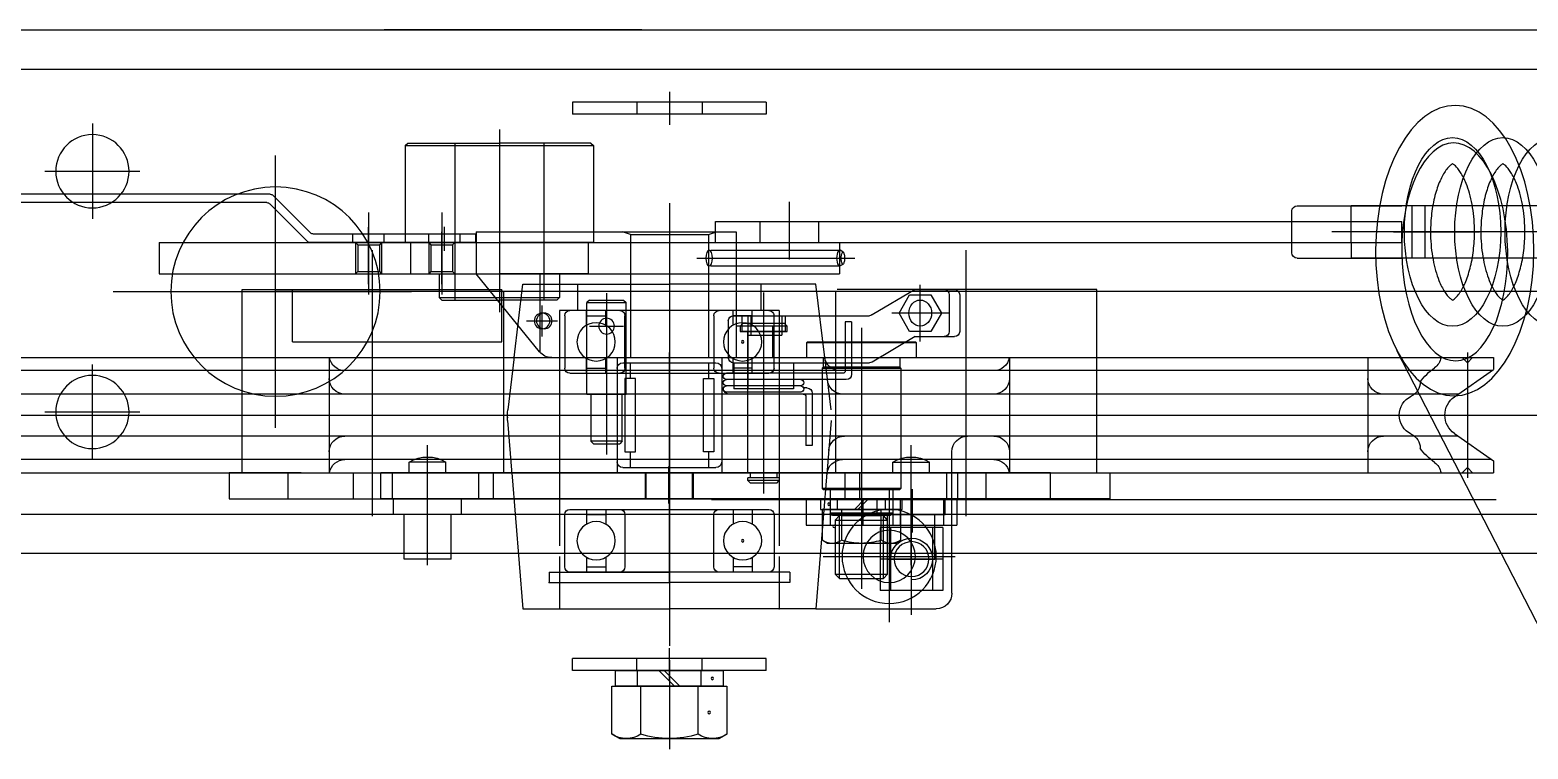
# Model space of a CAD drawing. Header units: millimetres. Extents: x 2370 to 266135, y -585395 to 33485.
# Drawn here: x 154730 to 155302, y 16782 to 17056 of the extents above; entities that cross this region are included whole.
import ezdxf
from ezdxf.lldxf.tags import DXFTag

# ---------------------------------------------------------------- set-up
doc = ezdxf.new("R2010")
doc.units = ezdxf.units.MM
tags = doc.linetypes.add('CENTER', pattern=[2, 1.25, -0.25, 0.25, -0.25]).pattern_tags.tags
tags[10:11] = [DXFTag(74, 4), DXFTag(75, 0), DXFTag(340, '0'), DXFTag(46, 1.0), DXFTag(50, 0.0), DXFTag(44, 0.0), DXFTag(45, 0.0)]
tags[8:9] = [DXFTag(74, 4), DXFTag(75, 0), DXFTag(340, '0'), DXFTag(46, 1.0), DXFTag(50, 0.0), DXFTag(44, 0.0), DXFTag(45, 0.0)]
tags[6:7] = [DXFTag(74, 4), DXFTag(75, 0), DXFTag(340, '0'), DXFTag(46, 1.0), DXFTag(50, 0.0), DXFTag(44, 0.0), DXFTag(45, 0.0)]
tags[4:5] = [DXFTag(74, 4), DXFTag(75, 0), DXFTag(340, '0'), DXFTag(46, 1.0), DXFTag(50, 0.0), DXFTag(44, 0.0), DXFTag(45, 0.0)]
tags = doc.linetypes.add('CENTER2', pattern=[1.125, 0.75, -0.125, 0.125, -0.125]).pattern_tags.tags
tags[10:11] = [DXFTag(74, 4), DXFTag(75, 0), DXFTag(340, '0'), DXFTag(46, 1.0), DXFTag(50, 0.0), DXFTag(44, 0.0), DXFTag(45, 0.0)]
tags[8:9] = [DXFTag(74, 4), DXFTag(75, 0), DXFTag(340, '0'), DXFTag(46, 1.0), DXFTag(50, 0.0), DXFTag(44, 0.0), DXFTag(45, 0.0)]
tags[6:7] = [DXFTag(74, 4), DXFTag(75, 0), DXFTag(340, '0'), DXFTag(46, 1.0), DXFTag(50, 0.0), DXFTag(44, 0.0), DXFTag(45, 0.0)]
tags[4:5] = [DXFTag(74, 4), DXFTag(75, 0), DXFTag(340, '0'), DXFTag(46, 1.0), DXFTag(50, 0.0), DXFTag(44, 0.0), DXFTag(45, 0.0)]
tags = doc.linetypes.add('HIDDEN', pattern=[0.375, 0.25, -0.125]).pattern_tags.tags
tags[6:7] = [DXFTag(74, 4), DXFTag(75, 0), DXFTag(340, '0'), DXFTag(46, 1.0), DXFTag(50, 0.0), DXFTag(44, 0.0), DXFTag(45, 0.0)]
tags[4:5] = [DXFTag(74, 4), DXFTag(75, 0), DXFTag(340, '0'), DXFTag(46, 1.0), DXFTag(50, 0.0), DXFTag(44, 0.0), DXFTag(45, 0.0)]

# ---------------------------------------------------------------- blocks, each defined once
blk = doc.blocks.new('A$C7E5A2A8')
for p, q in [((2309.64, 269.1, 0), (2312.58, 270.8, 0)), ((2312.58, 270.8, 0), (2350.58, 270.8, 0)), ((2331.58, 246.8, 0), (2331.58, 274.8, 0)), ((2350.58, 270.8, 0), (2353.52, 269.1, 0)), ((2309.64, 269.1, 0), (2309.64, 250.8, 0)), ((2320.61, 269.1, 0), (2320.61, 250.8, 0)), ((2342.55, 269.1, 0), (2342.55, 250.8, 0)), ((2353.52, 250.8, 0), (2353.52, 269.1, 0)), ((2331.58, 240.8, 0), (2331.58, 254.8, 0)), ((2309.64, 250.8, 0), (2353.52, 250.8, 0)), ((2352.18, 250.8, 0), (2310.98, 250.8, 0)), ((2310.98, 250.8, 0), (2310.98, 244.8, 0)), ((2319.38, 250.8, 0), (2319.38, 244.8, 0)), ((2333.58, 250.8, 0), (2327.58, 244.8, 0)), ((2335.58, 250.8, 0), (2329.58, 244.8, 0)), ((2343.78, 250.8, 0), (2343.78, 244.8, 0)), ((2352.18, 244.8, 0), (2352.18, 250.8, 0)), ((2294.58, 244.8, 0), (2294.58, 240.2, 0)), ((2368.58, 244.8, 0), (2294.58, 244.8, 0)), ((2310.98, 244.8, 0), (2352.18, 244.8, 0)), ((2319.08, 244.8, 0), (2319.08, 240.2, 0)), ((2344.08, 244.8, 0), (2344.08, 240.2, 0)), ((2368.58, 244.8, 0), (2368.58, 240.2, 0)), ((2368.58, 240.2, 0), (2294.58, 240.2, 0)), ((2665.15, 230.45, 0), (2609.67, 122.55, 0)), ((2415.58, 176.02, 0), (2415.58, 226.38, 0)), ((2424.15, 223.57, 0), (2424.15, 180.83, 0)), ((2271.36, 169.2, 0), (2275.58, 221.2, 0)), ((2275.58, 221.2, 0), (2331.58, 221.2, 0)), ((2289.58, 201.2, 0), (2289.58, 221.2, 0)), ((2387.58, 221.2, 0), (2331.58, 221.2, 0)), ((2373.58, 201.2, 0), (2373.58, 221.2, 0)), ((2391.8, 169.2, 0), (2387.58, 221.2, 0)), ((2387.58, 221.2, 0), (2433.58, 221.2, 0)), ((2404.98, 113.86, 0), (2404.98, 213.58, 0)), ((2436.15, 214.2, 0), (2412.15, 214.2, 0)), ((2412.15, 190.2, 0), (2412.15, 214.2, 0)), ((2416.15, 190.2, 0), (2416.15, 214.2, 0)), ((2424.15, 214.2, 0), (2424.15, 190.2, 0)), ((2432.15, 190.2, 0), (2432.15, 214.2, 0)), ((2436.15, 190.2, 0), (2436.15, 214.2, 0)), ((2439.58, 215.2, 0), (2439.58, 161.2, 0)), ((2285.58, 211.2, 0), (2331.58, 211.2, 0)), ((2285.58, 207.2, 0), (2285.58, 211.2, 0)), ((2285.58, 207.2, 0), (2331.58, 207.2, 0)), ((2369.58, 207.2, 0), (2293.58, 207.2, 0)), ((2299.91, 201.55, 0), (2299.91, 207.2, 0)), ((2307.25, 201.55, 0), (2307.25, 207.2, 0)), ((2331.58, 211.2, 0), (2331.58, 179.2, 0)), ((2377.58, 211.2, 0), (2331.58, 211.2, 0)), ((2377.58, 207.2, 0), (2331.58, 207.2, 0)), ((2377.58, 207.2, 0), (2331.58, 207.2, 0)), ((2355.91, 201.55, 0), (2355.91, 207.2, 0)), ((2363.25, 201.55, 0), (2363.25, 207.2, 0)), ((2377.58, 207.2, 0), (2377.58, 211.2, 0)), ((2394.98, 207.96, 0), (2396.61, 209.58, 0)), ((2394.98, 187.31, 0), (2394.98, 207.96, 0)), ((2394.98, 207.96, 0), (2414.98, 207.96, 0)), ((2396.61, 209.58, 0), (2396.61, 185.58, 0)), ((2396.61, 209.58, 0), (2413.36, 209.58, 0)), ((2413.36, 209.58, 0), (2414.98, 207.96, 0)), ((2413.36, 209.58, 0), (2413.36, 185.58, 0)), ((2414.98, 207.96, 0), (2414.98, 187.31, 0)), ((2248.16, 202.2, 0), (2230.16, 202.2, 0)), ((2230.16, 202.2, 0), (2230.16, 185.2, 0)), ((2239.16, 204.51, 0), (2239.16, 158.7, 0)), ((2248.16, 202.2, 0), (2248.16, 185.2, 0)), ((2291.58, 205.2, 0), (2291.58, 185.2, 0)), ((2299.91, 205.2, 0), (2307.25, 205.2, 0)), ((2314.58, 185.2, 0), (2314.58, 205.2, 0)), ((2348.58, 205.2, 0), (2348.58, 185.2, 0)), ((2363.25, 205.2, 0), (2355.91, 205.2, 0)), ((2371.58, 185.2, 0), (2371.58, 205.2, 0)), ((2390.4, 201.2, 0), (2440.76, 201.2, 0)), ((2436.15, 202.2, 0), (2412.15, 202.2, 0)), ((2436.15, 202.2, 0), (2412.15, 202.2, 0)), ((2415, 202.2, 0), (2433, 202.2, 0)), ((2415, 202.2, 0), (2415, 185.2, 0)), ((2415, 202.2, 0), (2433, 202.2, 0)), ((2415, 202.2, 0), (2415, 185.2, 0)), ((2424, 204.51, 0), (2424, 158.7, 0)), ((2424, 204.51, 0), (2424, 158.7, 0)), ((2433, 202.2, 0), (2433, 185.2, 0)), ((2433, 202.2, 0), (2433, 185.2, 0)), ((2289.58, 107.2, 0), (2289.58, 197.2, 0)), ((2373.58, 107.2, 0), (2373.58, 197.2, 0)), ((2391.98, 196.2, 0), (2389.97, 195.04, 0)), ((2389.97, 183.2, 0), (2389.97, 195.04, 0)), ((2417.98, 196.2, 0), (2391.98, 196.2, 0)), ((2397.48, 195.04, 0), (2397.48, 183.2, 0)), ((2404.98, 179.2, 0), (2404.98, 200.2, 0)), ((2412.49, 195.04, 0), (2412.49, 183.2, 0)), ((2419.99, 195.04, 0), (2417.98, 196.2, 0)), ((2419.99, 195.04, 0), (2419.99, 183.2, 0)), ((2383.86, 179.2, 0), (2383.86, 189.2, 0)), ((2383.86, 189.2, 0), (2441.5, 189.2, 0)), ((2436.15, 190.2, 0), (2412.15, 190.2, 0)), ((2419.79, 179.2, 0), (2419.79, 189.2, 0)), ((2441.5, 179.2, 0), (2441.5, 189.2, 0)), ((2252.16, 185.2, 0), (2226.16, 185.2, 0)), ((2226.16, 185.2, 0), (2226.16, 179.2, 0)), ((2252.16, 185.2, 0), (2252.16, 179.2, 0)), ((2299.91, 183.2, 0), (2299.91, 188.85, 0)), ((2299.91, 185.2, 0), (2307.25, 185.2, 0)), ((2307.25, 183.2, 0), (2307.25, 188.85, 0)), ((2355.91, 183.2, 0), (2355.91, 188.85, 0)), ((2363.25, 185.2, 0), (2355.91, 185.2, 0)), ((2363.25, 183.2, 0), (2363.25, 188.85, 0)), ((2393.98, 185.58, 0), (2392.98, 184.58, 0)), ((2392.98, 175.58, 0), (2392.98, 184.58, 0)), ((2392.98, 184.58, 0), (2416.98, 184.58, 0)), ((2415.98, 185.58, 0), (2393.98, 185.58, 0)), ((2396.61, 185.58, 0), (2394.98, 187.31, 0)), ((2394.98, 187.31, 0), (2414.98, 187.31, 0)), ((2397.29, 185.58, 0), (2412.67, 185.58, 0)), ((2404.98, 175.2, 0), (2404.98, 187.2, 0)), ((2411, 185.2, 0), (2437, 185.2, 0)), ((2411, 185.2, 0), (2411, 179.2, 0)), ((2411, 185.2, 0), (2437, 185.2, 0)), ((2411, 185.2, 0), (2411, 179.2, 0)), ((2414.98, 187.31, 0), (2413.36, 185.58, 0)), ((2416.98, 184.58, 0), (2415.98, 185.58, 0)), ((2416.98, 175.58, 0), (2416.98, 184.58, 0)), ((2437, 185.2, 0), (2437, 179.2, 0)), ((2437, 185.2, 0), (2437, 179.2, 0)), ((2163.26, 179.2, 0), (2441.83, 179.2, 0)), ((2163.26, 169.2, 0), (2163.26, 179.2, 0)), ((2163.26, 179.2, 0), (2441.83, 179.2, 0)), ((2163.26, 169.2, 0), (2163.26, 179.2, 0)), ((2185.87, 179.2, 0), (2185.87, 169.2, 0)), ((2185.87, 179.2, 0), (2185.87, 169.2, 0)), ((2499.91, 179.2, 0), (2221.33, 179.2, 0)), ((2221.33, 179.2, 0), (2221.33, 169.2, 0)), ((2258.8, 179.2, 0), (2258.8, 169.2, 0)), ((2264.34, 179.2, 0), (2264.34, 169.2, 0)), ((2293.58, 183.2, 0), (2369.58, 183.2, 0)), ((2383.86, 179.2, 0), (2441.5, 179.2, 0)), ((2389.38, 183.2, 0), (2420.58, 183.2, 0)), ((2389.38, 179.2, 0), (2389.38, 183.2, 0)), ((2420.58, 179.2, 0), (2389.38, 179.2, 0)), ((2419.99, 183.2, 0), (2389.97, 183.2, 0)), ((2395.78, 183.2, 0), (2395.78, 179.2, 0)), ((2398.82, 179.2, 0), (2398.82, 169.2, 0)), ((2398.82, 179.2, 0), (2398.82, 169.2, 0)), ((2402.32, 183.2, 0), (2406.32, 179.2, 0)), ((2403.65, 183.2, 0), (2407.65, 179.2, 0)), ((2404.36, 179.2, 0), (2404.36, 169.2, 0)), ((2404.36, 179.2, 0), (2404.36, 169.2, 0)), ((2414.18, 183.2, 0), (2414.18, 179.2, 0)), ((2420.58, 183.2, 0), (2420.58, 179.2, 0)), ((2441.83, 179.2, 0), (2441.83, 169.2, 0)), ((2441.83, 179.2, 0), (2441.83, 169.2, 0)), ((2477.29, 179.2, 0), (2477.29, 169.2, 0)), ((2499.91, 169.2, 0), (2499.91, 179.2, 0)), ((2361.58, 172.2, 0), (2362.58, 173.2, 0)), ((2361.58, 172.2, 0), (2361.58, 171.2, 0)), ((2373.58, 172.2, 0), (2361.58, 172.2, 0)), ((2372.58, 173.2, 0), (2362.58, 173.2, 0)), ((2367.58, 108.2, 0), (2367.58, 177.2, 0)), ((2372.58, 173.2, 0), (2373.58, 172.2, 0)), ((2373.58, 171.2, 0), (2373.58, 172.2, 0)), ((2389.98, 175.2, 0), (2390.36, 175.58, 0)), ((2389.98, 129.28, 0), (2389.98, 175.2, 0)), ((2419.98, 175.2, 0), (2389.98, 175.2, 0)), ((2390.36, 175.58, 0), (2419.6, 175.58, 0)), ((2419.6, 175.58, 0), (2419.98, 175.2, 0)), ((2419.98, 129.28, 0), (2419.98, 175.2, 0)), ((2016.58, 169.2, 0), (2646.58, 169.2, 0)), ((2190.87, 169.2, 0), (2163.26, 169.2, 0)), ((2190.87, 169.2, 0), (2163.26, 169.2, 0)), ((2168.27, 169.2, 0), (2168.27, 99.2, 0)), ((2168.27, 169.2, 0), (2168.27, 99.2, 0)), ((2185.87, 169.2, 0), (2441.83, 169.2, 0)), ((2185.87, 169.2, 0), (2441.83, 169.2, 0)), ((2201.58, 125.2, 0), (2201.58, 169.2, 0)), ((2477.29, 169.2, 0), (2221.33, 169.2, 0)), ((2232.16, 169.2, 0), (2232.16, 165.2, 0)), ((2246.16, 169.2, 0), (2246.16, 165.2, 0)), ((2268.16, 100.2, 0), (2268.16, 169.2, 0)), ((2268.16, 100.2, 0), (2268.16, 169.2, 0)), ((2269.74, 149.21, 0), (2271.41, 169.72, 0)), ((2311.58, 125.2, 0), (2311.58, 169.2, 0)), ((2313.78, 167.2, 0), (2349.38, 167.2, 0)), ((2316.58, 161.2, 0), (2316.58, 167.2, 0)), ((2331.58, 171.2, 0), (2331.58, 123.2, 0)), ((2346.58, 161.2, 0), (2346.58, 167.2, 0)), ((2351.58, 125.2, 0), (2351.58, 169.2, 0)), ((2373.58, 171.2, 0), (2361.58, 171.2, 0)), ((2373.58, 169.2, 0), (2361.58, 169.2, 0)), ((2361.58, 169.2, 0), (2361.58, 115.2, 0)), ((2362.58, 171.2, 0), (2362.58, 169.2, 0)), ((2372.58, 169.2, 0), (2372.58, 171.2, 0)), ((2373.58, 115.2, 0), (2373.58, 169.2, 0)), ((2393.42, 149.21, 0), (2391.76, 169.72, 0)), ((2395.01, 100.2, 0), (2395.01, 169.2, 0)), ((2417, 169.2, 0), (2417, 165.2, 0)), ((2417, 169.2, 0), (2417, 165.2, 0)), ((2431, 169.2, 0), (2431, 165.2, 0)), ((2431, 169.2, 0), (2431, 165.2, 0)), ((2461.58, 125.2, 0), (2461.58, 169.2, 0)), ((2472.29, 169.2, 0), (2499.91, 169.2, 0)), ((2494.9, 169.2, 0), (2494.9, 99.2, 0)), ((2598.58, 125.2, 0), (2598.58, 169.2, 0)), ((2636.58, 167.2, 0), (2634.58, 169.2, 0)), ((2636.58, 167.2, 0), (2638.58, 169.2, 0)), ((2646.58, 164.7, 0), (2646.58, 169.2, 0)), ((2645.87, 164.2, 0), (2017.3, 164.2, 0)), ((2111.03, 164.2, 0), (2111.03, 127.8, 0)), ((2246.16, 165.2, 0), (2232.16, 165.2, 0)), ((2307.58, 100.56, 0), (2307.58, 162.2, 0)), ((2311.58, 129.4, 0), (2311.58, 165, 0)), ((2314.58, 133.2, 0), (2314.58, 161.2, 0)), ((2314.58, 161.2, 0), (2318.58, 161.2, 0)), ((2318.58, 161.2, 0), (2318.58, 133.2, 0)), ((2348.58, 161.2, 0), (2344.58, 161.2, 0)), ((2344.58, 161.2, 0), (2344.58, 133.2, 0)), ((2348.58, 133.2, 0), (2348.58, 161.2, 0)), ((2351.58, 129.4, 0), (2351.58, 165, 0)), ((2455.58, 164.2, 0), (2397.74, 164.2, 0)), ((2417, 165.2, 0), (2431, 165.2, 0)), ((2417, 165.2, 0), (2431, 165.2, 0)), ((2631.65, 154.25, 0), (2646.58, 164.7, 0)), ((2633.01, 155.2, 0), (2030.15, 155.2, 0)), ((2302.58, 158.2, 0), (2301.58, 157.2, 0)), ((2301.58, 139.2, 0), (2301.58, 157.2, 0)), ((2313.58, 157.2, 0), (2301.58, 157.2, 0)), ((2302.58, 158.2, 0), (2312.58, 158.2, 0)), ((2313.58, 157.2, 0), (2312.58, 158.2, 0)), ((2313.58, 157.2, 0), (2313.58, 139.2, 0)), ((2383.77, 140.2, 0), (2383.77, 158.8, 0)), ((2386.17, 158.8, 0), (2383.77, 158.8, 0)), ((2386.17, 138.8, 0), (2386.17, 158.8, 0)), ((2616.33, 155.2, 0), (2604.58, 155.2, 0)), ((2181.03, 152, 0), (2181.03, 48, 0)), ((2092.83, 146, 0), (2129.23, 146, 0)), ((2272.26, 124.92, 0), (2269.82, 145.21, 0)), ((2390.91, 124.92, 0), (2393.34, 145.21, 0)), ((2633.01, 139.2, 0), (2030.15, 139.2, 0)), ((2300.08, 139.2, 0), (2315.08, 139.2, 0)), ((2300.08, 139.2, 0), (2300.08, 104.2, 0)), ((2315.08, 139.2, 0), (2315.08, 104.2, 0)), ((2381.78, 138.4, 0), (2353.38, 138.4, 0)), ((2382.77, 139.2, 0), (2354.58, 139.2, 0)), ((2616.33, 139.2, 0), (2604.58, 139.2, 0)), ((2631.65, 140.16, 0), (2646.58, 129.7, 0)), ((2318.58, 133.2, 0), (2314.58, 133.2, 0)), ((2316.58, 127.2, 0), (2316.58, 133.2, 0)), ((2331.58, 103.2, 0), (2331.58, 135.2, 0)), ((2344.58, 133.2, 0), (2348.58, 133.2, 0)), ((2346.58, 127.2, 0), (2346.58, 133.2, 0)), ((2381.78, 136, 0), (2353.38, 136, 0)), ((2381.78, 133.6, 0), (2353.38, 133.6, 0)), ((2378.98, 137.2, 0), (2356.18, 137.2, 0)), ((2356.18, 127.2, 0), (2356.18, 137.2, 0)), ((2378.98, 127.2, 0), (2378.98, 137.2, 0)), ((2399.2, 133.6, 0), (2381.78, 133.6, 0)), ((2384.17, 136.8, 0), (2382.91, 136.8, 0)), ((2645.87, 130.2, 0), (2017.3, 130.2, 0)), ((2291.58, 109.2, 0), (2291.58, 129.2, 0)), ((2293.58, 131.2, 0), (2369.58, 131.2, 0)), ((2299.91, 131.2, 0), (2299.91, 125.55, 0)), ((2299.91, 129.2, 0), (2307.25, 129.2, 0)), ((2307.25, 131.2, 0), (2307.25, 125.55, 0)), ((2313.78, 127.2, 0), (2349.38, 127.2, 0)), ((2314.58, 129.2, 0), (2314.58, 109.2, 0)), ((2348.58, 109.2, 0), (2348.58, 129.2, 0)), ((2397.8, 131.2, 0), (2353.38, 131.2, 0)), ((2355.91, 131.2, 0), (2355.91, 125.55, 0)), ((2363.25, 129.2, 0), (2355.91, 129.2, 0)), ((2356.08, 127.2, 0), (2408, 127.2, 0)), ((2363.25, 131.2, 0), (2363.25, 125.55, 0)), ((2371.58, 129.2, 0), (2371.58, 109.2, 0)), ((2390.36, 128.9, 0), (2389.98, 129.28, 0)), ((2389.98, 129.28, 0), (2419.98, 129.28, 0)), ((2390.36, 125.2, 0), (2390.36, 128.9, 0)), ((2419.6, 128.9, 0), (2390.36, 128.9, 0)), ((2461.58, 130.2, 0), (2396.86, 130.2, 0)), ((2398.8, 111.6, 0), (2398.8, 130.2, 0)), ((2401.2, 111.6, 0), (2401.2, 131.6, 0)), ((2425.56, 117.2, 0), (2409.02, 126.93, 0)), ((2419.98, 129.28, 0), (2419.6, 128.9, 0)), ((2419.6, 125.2, 0), (2419.6, 128.9, 0)), ((2636.58, 127.2, 0), (2634.58, 125.2, 0)), ((2636.58, 127.2, 0), (2638.58, 125.2, 0)), ((2646.58, 125.2, 0), (2646.58, 129.7, 0)), ((2016.58, 125.2, 0), (2646.58, 125.2, 0)), ((2281.96, 122.99, 0), (2257.76, 93.2, 0)), ((2272.22, 125.2, 0), (2275.58, 97.2, 0)), ((2286.61, 125.2, 0), (2371.14, 125.2, 0)), ((2354.08, 111.2, 0), (2354.08, 125.2, 0)), ((2357.14, 77.2, 0), (2357.14, 125.2, 0)), ((2371.14, 125.2, 0), (2371.14, 113.2, 0)), ((2383.98, 119.58, 0), (2383.98, 125.2, 0)), ((2383.98, 125.2, 0), (2425.98, 125.2, 0)), ((2390.94, 125.2, 0), (2387.58, 97.2, 0)), ((2425.98, 125.2, 0), (2425.98, 119.58, 0)), ((2358.58, 115.2, 0), (2376.58, 115.2, 0)), ((2358.58, 113.2, 0), (2358.58, 115.2, 0)), ((2361.58, 109.2, 0), (2361.58, 116.7, 0)), ((2361.58, 116.7, 0), (2374.55, 116.7, 0)), ((2374.55, 109.2, 0), (2374.55, 116.7, 0)), ((2376.58, 115.2, 0), (2376.58, 113.2, 0)), ((2383.98, 119.58, 0), (2384.36, 119.2, 0)), ((2425.98, 119.58, 0), (2383.98, 119.58, 0)), ((2384.36, 119.2, 0), (2425.6, 119.2, 0)), ((2425.56, 117.2, 0), (2440.55, 117.2, 0)), ((2425.6, 119.2, 0), (2425.98, 119.58, 0)), ((2427.46, 119.01, 0), (2427.46, 97.39, 0)), ((2438.55, 101.2, 0), (2438.55, 115.2, 0)), ((2442.55, 101.2, 0), (2442.55, 115.2, 0)), ((2299.91, 112.85, 0), (2299.91, 107.2, 0)), ((2299.91, 109.2, 0), (2307.25, 109.2, 0)), ((2301.08, 113.2, 0), (2314.08, 113.2, 0)), ((2307.25, 112.85, 0), (2307.25, 107.2, 0)), ((2355.91, 112.85, 0), (2355.91, 107.2, 0)), ((2363.25, 109.2, 0), (2355.91, 109.2, 0)), ((2356.08, 109.2, 0), (2408, 109.2, 0)), ((2371.14, 113.2, 0), (2357.14, 113.2, 0)), ((2359.58, 112.2, 0), (2358.58, 113.2, 0)), ((2376.58, 113.2, 0), (2358.58, 113.2, 0)), ((2375.58, 112.2, 0), (2359.58, 112.2, 0)), ((2363.25, 112.85, 0), (2363.25, 107.2, 0)), ((2376.58, 113.2, 0), (2375.58, 112.2, 0)), ((2401.2, 111.6, 0), (2398.8, 111.6, 0)), ((2425.56, 99.2, 0), (2409.02, 108.93, 0)), ((2244.58, 103.2, 0), (2243.58, 102.2, 0)), ((2244.58, 103.2, 0), (2243.58, 102.2, 0)), ((2244.58, 103.2, 0), (2266.58, 103.2, 0)), ((2244.58, 103.2, 0), (2266.58, 103.2, 0)), ((2288.58, 103.2, 0), (2266.58, 103.2, 0)), ((2288.58, 103.2, 0), (2266.58, 103.2, 0)), ((2288.58, 103.2, 0), (2289.58, 102.2, 0)), ((2288.58, 103.2, 0), (2289.58, 102.2, 0)), ((2373.58, 107.2, 0), (2289.58, 107.2, 0)), ((2369.58, 107.2, 0), (2293.58, 107.2, 0)), ((2296.58, 107.2, 0), (2296.58, 97.2, 0)), ((2301.08, 103.2, 0), (2300.08, 104.2, 0)), ((2300.08, 104.2, 0), (2315.08, 104.2, 0)), ((2301.08, 103.2, 0), (2314.08, 103.2, 0)), ((2314.08, 103.2, 0), (2315.08, 104.2, 0)), ((2366.58, 97.2, 0), (2366.58, 107.2, 0)), ((2373.58, 107.2, 0), (2366.58, 107.2, 0)), ((2438.27, 108.2, 0), (2416.65, 108.2, 0)), ((2119.03, 100, 0), (2233.03, 100, 0)), ((2168.27, 99.2, 0), (2267.16, 99.2, 0)), ((2168.27, 99.2, 0), (2267.16, 99.2, 0)), ((2187.51, 99.2, 0), (2267.51, 99.2, 0)), ((2187.51, 99.2, 0), (2267.51, 99.2, 0)), ((2216.58, 69.76, 0), (2216.58, 101.14, 0)), ((2243.58, 93.2, 0), (2243.58, 102.2, 0)), ((2243.58, 102.2, 0), (2289.58, 102.2, 0)), ((2243.58, 93.2, 0), (2243.58, 102.2, 0)), ((2243.58, 102.2, 0), (2289.58, 102.2, 0)), ((2244.58, 69.76, 0), (2244.58, 101.14, 0)), ((2266.58, 69.76, 0), (2266.58, 101.14, 0)), ((2289.58, 93.2, 0), (2289.58, 102.2, 0)), ((2289.58, 93.2, 0), (2289.58, 102.2, 0)), ((2475.65, 99.2, 0), (2395.65, 99.2, 0)), ((2494.9, 99.2, 0), (2396.01, 99.2, 0)), ((2425.56, 99.2, 0), (2440.55, 99.2, 0)), ((2136.58, 81.2, 0), (2136.58, 93.2, 0)), ((2136.58, 93.2, 0), (2396.58, 93.2, 0)), ((2212.45, 92.34, 0), (2211.58, 93.2, 0)), ((2211.58, 81.2, 0), (2211.58, 93.2, 0)), ((2212.45, 92.34, 0), (2220.72, 92.34, 0)), ((2212.45, 82.07, 0), (2212.45, 92.34, 0)), ((2216.58, 97.2, 0), (2216.58, 77.2, 0)), ((2220.72, 92.34, 0), (2221.58, 93.2, 0)), ((2220.72, 82.07, 0), (2220.72, 92.34, 0)), ((2221.58, 81.2, 0), (2221.58, 93.2, 0)), ((2232.58, 81.2, 0), (2232.58, 93.2, 0)), ((2232.58, 93.2, 0), (2266.58, 93.2, 0)), ((2232.58, 81.2, 0), (2232.58, 93.2, 0)), ((2232.58, 93.2, 0), (2266.58, 93.2, 0)), ((2232.58, 81.2, 0), (2232.58, 93.2, 0)), ((2240.45, 92.34, 0), (2239.58, 93.2, 0)), ((2239.58, 81.2, 0), (2239.58, 93.2, 0)), ((2240.45, 92.34, 0), (2248.72, 92.34, 0)), ((2240.45, 82.07, 0), (2240.45, 92.34, 0)), ((2244.58, 97.2, 0), (2244.58, 77.2, 0)), ((2248.72, 92.34, 0), (2249.58, 93.2, 0)), ((2248.72, 82.07, 0), (2248.72, 92.34, 0)), ((2249.58, 81.2, 0), (2249.58, 93.2, 0)), ((2257.76, 77.2, 0), (2257.76, 93.2, 0)), ((2300.58, 93.2, 0), (2266.58, 93.2, 0)), ((2300.58, 93.2, 0), (2266.58, 93.2, 0)), ((2275.58, 97.2, 0), (2331.58, 97.2, 0)), ((2300.58, 81.2, 0), (2300.58, 93.2, 0)), ((2300.58, 81.2, 0), (2300.58, 93.2, 0)), ((2300.58, 81.2, 0), (2300.58, 93.2, 0)), ((2387.58, 97.2, 0), (2331.58, 97.2, 0)), ((2396.58, 81.2, 0), (2396.58, 93.2, 0)), ((2342.26, 87.2, 0), (2359.34, 87.2, 0)), ((2347.44, 90.2, 0), (2396.89, 90.2, 0)), ((2377.51, 87.69, 0), (2377.51, 65.69, 0)), ((2397.89, 89.6, 0), (2396.89, 90.2, 0)), ((2571.49, 87.2, 0), (2611.58, 87.2, 0)), ((2834.96, 87.2, 0), (2592.22, 87.2, 0)), ((2592.22, 81.2, 0), (2592.22, 87.2, 0)), ((2615.48, 87.2, 0), (2615.48, 67.2, 0)), ((2620.44, 87.2, 0), (2620.44, 67.2, 0)), ((2136.58, 81.2, 0), (2396.58, 81.2, 0)), ((2193.11, 80.73, 0), (2178.85, 66.47, 0)), ((2257.58, 81.2, 0), (2194.24, 81.2, 0)), ((2210.58, 81.2, 0), (2210.58, 78, 0)), ((2211.58, 81.2, 0), (2212.45, 82.07, 0)), ((2212.45, 82.07, 0), (2220.72, 82.07, 0)), ((2216.58, 84.4, 0), (2216.58, 75.41, 0)), ((2221.58, 81.2, 0), (2220.72, 82.07, 0)), ((2222.58, 81.2, 0), (2222.58, 78, 0)), ((2230.58, 81.2, 0), (2266.58, 81.2, 0)), ((2230.58, 44.2, 0), (2230.58, 81.2, 0)), ((2230.58, 81.2, 0), (2266.58, 81.2, 0)), ((2230.58, 44.2, 0), (2230.58, 81.2, 0)), ((2239.58, 81.2, 0), (2240.45, 82.07, 0)), ((2239.58, 81.2, 0), (2239.58, 78, 0)), ((2240.45, 82.07, 0), (2248.72, 82.07, 0)), ((2245.58, 84.4, 0), (2245.58, 75.26, 0)), ((2249.58, 81.2, 0), (2248.72, 82.07, 0)), ((2251.58, 81.2, 0), (2251.58, 78, 0)), ((2257.58, 81.2, 0), (2257.58, 78, 0)), ((2302.58, 81.2, 0), (2266.58, 81.2, 0)), ((2302.58, 81.2, 0), (2266.58, 81.2, 0)), ((2302.58, 44.2, 0), (2302.58, 81.2, 0)), ((2302.58, 44.2, 0), (2302.58, 81.2, 0)), ((2347.44, 84.2, 0), (2396.89, 84.2, 0)), ((2349.18, 81.2, 0), (2349.18, 73.2, 0)), ((2349.18, 81.2, 0), (2611.58, 81.2, 0)), ((2366.3, 81.2, 0), (2366.3, 73.2, 0)), ((2388.72, 81.2, 0), (2388.72, 73.2, 0)), ((2397.89, 84.81, 0), (2396.89, 84.2, 0)), ((2569.49, 85.2, 0), (2569.49, 69.2, 0)), ((2611.58, 81.2, 0), (2611.58, 73.2, 0)), ((2194.44, 77.53, 0), (2180.18, 63.27, 0)), ((2257.58, 78, 0), (2195.57, 78, 0)), ((2257.76, 77.2, 0), (2357.14, 77.2, 0)), ((2111.03, 35.8, 0), (2111.03, 72.2, 0)), ((2349.18, 73.2, 0), (2611.58, 73.2, 0)), ((2592.22, 73.2, 0), (2592.22, 67.2, 0)), ((2177.72, 66, 0), (2035.38, 66, 0)), ((2571.49, 67.2, 0), (2611.58, 67.2, 0)), ((2834.96, 67.2, 0), (2592.22, 67.2, 0)), ((2179.04, 62.8, 0), (2032.18, 62.8, 0)), ((2092.83, 54, 0), (2129.23, 54, 0)), ((2230.58, 44.2, 0), (2231.58, 43.2, 0)), ((2230.58, 44.2, 0), (2302.58, 44.2, 0)), ((2230.58, 44.2, 0), (2231.58, 43.2, 0)), ((2230.58, 44.2, 0), (2302.58, 44.2, 0)), ((2231.58, 43.2, 0), (2266.58, 43.2, 0)), ((2231.58, 43.2, 0), (2266.58, 43.2, 0)), ((2301.58, 43.2, 0), (2266.58, 43.2, 0)), ((2301.58, 43.2, 0), (2266.58, 43.2, 0)), ((2301.58, 43.2, 0), (2302.58, 44.2, 0)), ((2301.58, 43.2, 0), (2302.58, 44.2, 0)), ((2368.58, 32.2, 0), (2294.58, 32.2, 0)), ((2294.58, 27.6, 0), (2294.58, 32.2, 0)), ((2319.08, 27.6, 0), (2319.08, 32.2, 0)), ((2344.08, 27.6, 0), (2344.08, 32.2, 0)), ((2368.58, 27.6, 0), (2368.58, 32.2, 0)), ((2368.58, 27.6, 0), (2294.58, 27.6, 0))]:
    blk.add_line(p, q)
at = {"color": 1, "linetype": 'CENTER'}
for p, q in [((2331.58, 248.79, 0), (2331.58, 236.21, 0)), ((2331.58, 90.3, 0), (2331.58, 235.35, 0)), ((2404.98, 175.53, 0), (2404.98, 192.08, 0)), ((2424.37, 175.53, 0), (2424.37, 192.08, 0)), ((2218.16, 185.82, 0), (2218.16, 84.14, 0)), ((2218.16, 185.82, 0), (2218.16, 84.14, 0)), ((2445.01, 185.82, 0), (2445.01, 84.14, 0)), ((2331.42, 181, 0), (2331.42, 166.78, 0)), ((2331.42, 181, 0), (2331.42, 166.78, 0)), ((2331.74, 181, 0), (2331.74, 166.78, 0)), ((2331.58, 118.16, 0), (2331.58, 177.07, 0)), ((2636.58, 123.2, 0), (2636.58, 171.2, 0)), ((2367.58, 124.62, 0), (2367.58, 165.44, 0)), ((2004, 147.2, 0), (2667.41, 147.2, 0)), ((2367.58, 100.38, 0), (2367.58, 139.84, 0)), ((2331.58, 66.16, 0), (2331.58, 136.13, 0)), ((2282.92, 117.13, 0), (2282.92, 105.28, 0)), ((2277, 111.2, 0), (2288.84, 111.2, 0)), ((2266.58, 38.1, 0), (2266.58, 107.89, 0)), ((2266.58, 38.1, 0), (2266.58, 107.89, 0)), ((3191.03, 100, 0), (2181.03, 100, 0)), ((2342.05, 87.2, 0), (2402.51, 87.2, 0)), ((2836.96, 77.2, 0), (2584.72, 77.2, 0)), ((2789.71, 77.2, 0), (2604.65, 77.2, 0)), ((2608.37, 77.2, 0), (2641.19, 77.2, 0)), ((2331.58, 23.62, 0), (2331.58, 36.2, 0))]:
    blk.add_line(p, q, dxfattribs=at)
at = {"color": 7}
for p, q in [((0, 200.01, 0), (3111.03, 200, 0)), ((0, 0.01, 0), (3111.03, 0, 0))]:
    blk.add_line(p, q, dxfattribs=at)
at = {"color": 4, "linetype": 'HIDDEN'}
for p, q in [((2393, 179.2, 0), (2393, 189.2, 0)), ((2405.56, 179.2, 0), (2405.56, 189.2, 0)), ((2416.96, 179.2, 0), (2416.96, 189.2, 0)), ((2436.35, 179.2, 0), (2436.35, 189.2, 0)), ((2210.66, 169.2, 0), (2210.66, 179.2, 0)), ((2210.66, 169.2, 0), (2210.66, 179.2, 0)), ((2225.66, 169.2, 0), (2225.66, 179.2, 0)), ((2225.66, 169.2, 0), (2225.66, 179.2, 0)), ((2322.42, 179.2, 0), (2322.42, 169.2, 0)), ((2322.42, 179.2, 0), (2322.42, 169.2, 0)), ((2322.74, 179.2, 0), (2322.74, 169.2, 0)), ((2340.42, 179.2, 0), (2340.42, 169.2, 0)), ((2340.42, 179.2, 0), (2340.42, 169.2, 0)), ((2340.74, 179.2, 0), (2340.74, 169.2, 0)), ((2437.51, 169.2, 0), (2437.51, 179.2, 0)), ((2452.51, 169.2, 0), (2452.51, 179.2, 0)), ((2282.22, 123.29, 0), (2282.22, 93.2, 0)), ((2316.65, 78.2, 0), (2316.65, 125.2, 0)), ((2346.51, 78.2, 0), (2346.51, 125.2, 0)), ((2375.88, 115.2, 0), (2359.28, 115.2, 0)), ((2359.28, 109.2, 0), (2359.28, 115.2, 0)), ((2362.71, 109.2, 0), (2362.71, 116.7, 0)), ((2375.88, 109.2, 0), (2375.88, 115.2, 0)), ((2249.58, 43.2, 0), (2249.58, 103.2, 0)), ((2249.58, 43.2, 0), (2249.58, 103.2, 0)), ((2283.58, 43.2, 0), (2283.58, 103.2, 0)), ((2283.58, 43.2, 0), (2283.58, 103.2, 0)), ((2257.76, 93.2, 0), (2282.22, 93.2, 0)), ((2592.22, 81.2, 0), (2592.22, 73.2, 0)), ((2316.65, 78.2, 0), (2313.59, 77.2, 0)), ((2316.65, 78.2, 0), (2346.51, 78.2, 0)), ((2346.51, 78.2, 0), (2349.57, 77.2, 0))]:
    blk.add_line(p, q, dxfattribs=at)
at = {"color": 2}
for p, q in [((0, 185.01, 0), (3111.03, 185, 0)), ((0, 15.01, 0), (3111.03, 15, 0))]:
    blk.add_line(p, q, dxfattribs=at)
at = {"color": 0}
blk.add_line((2347.63, 179.48, 0), (2647.63, 179.48, 0), dxfattribs=at)
at = {"color": 4}
for p, q in [((2361.58, 115.2, 0), (2361.58, 137.2, 0)), ((2373.58, 115.2, 0), (2373.58, 137.2, 0)), ((2187.51, 119.2, 0), (2267.51, 119.2, 0)), ((2187.51, 119.2, 0), (2187.51, 99.2, 0)), ((2267.51, 119.2, 0), (2267.51, 99.2, 0)), ((2267.16, 99.2, 0), (2268.16, 100.2, 0))]:
    blk.add_line(p, q, dxfattribs=at)
at = {"color": 3}
for p, q in [((2423.41, 115.22, 0), (2419.36, 108.2, 0)), ((2431.52, 115.22, 0), (2423.41, 115.22, 0)), ((2435.57, 108.2, 0), (2431.52, 115.22, 0)), ((2419.36, 108.2, 0), (2423.41, 101.18, 0)), ((2431.52, 101.18, 0), (2435.57, 108.2, 0)), ((2423.41, 101.18, 0), (2431.52, 101.18, 0))]:
    blk.add_line(p, q, dxfattribs=at)
at = {"color": 1, "linetype": 'CENTER2'}
blk.add_line((2321.03, 0, 0), (2222.6, 0, 0), dxfattribs=at)
at = {"ltscale": 0.5}
for centre in [(2346.78, 260.8, 0), (2347.98, 247.8, 0), (2359.58, 195.2, 0), (2394.58, 189.7, 0), (2392.58, 181.2, 0), (2359.58, 119.2, 0)]:
    blk.add_circle(centre, 0.5, dxfattribs=at)
for centre, radius in [((2415.58, 201.2, 0), 18), ((2415.58, 201.2, 0), 10), ((2424.15, 202.2, 0), 6.65), ((2303.58, 195.2, 0), 7.33), ((2359.58, 195.2, 0), 7.33), ((2111.03, 146, 0), 14), ((2181.03, 100, 0), 40), ((2303.58, 119.2, 0), 7.33), ((2359.58, 119.2, 0), 7.33), ((2307.58, 113.2, 0), 3), ((2282.92, 111.2, 0), 3), ((2111.03, 54, 0), 14)]:
    blk.add_circle(centre, radius)
at = {"color": 4, "linetype": 'HIDDEN'}
blk.add_circle((2283.76, 111.2, 0), 3, dxfattribs=at)
for centre, radius, start, end in [((2315.13, 261.1, 0), 9.71, 55.591, 124.409), ((2331.85, 232.8, 0), 38, 90.4002, 107.1986), ((2331.32, 232.8, 0), 38, 72.8014, 89.5998), ((2348.04, 261.1, 0), 9.71, 55.591, 124.409), ((2433.58, 215.2, 0), 6, 0, 90), ((2293.58, 205.2, 0), 2, 90, 180), ((2312.58, 205.2, 0), 2, 0, 90), ((2350.58, 205.2, 0), 2, 90, 180), ((2369.58, 205.2, 0), 2, 0, 90), ((2424.15, 202.2, 0), 8, 180, 90), ((2393.72, 189.56, 0), 6.64, 55.591, 124.409), ((2405.16, 170.2, 0), 26, 90.4002, 107.1986), ((2404.8, 170.2, 0), 26, 72.8014, 89.5998), ((2416.24, 189.56, 0), 6.64, 55.591, 124.409), ((2293.58, 185.2, 0), 2, 180, 270), ((2312.58, 185.2, 0), 2, 270, 0), ((2350.58, 185.2, 0), 2, 180, 270), ((2369.58, 185.2, 0), 2, 270, 0), ((2207.58, 170.2, 0), 6, 189.5941, 270), ((2313.78, 165, 0), 2.2, 90, 180), ((2349.38, 165, 0), 2.2, 0, 90), ((2397.74, 170.2, 0), 6, 184.6355, 270), ((2455.58, 170.2, 0), 6, 270, 350.4059), ((2620.58, 170.18, 0), 6, 304.8499, 350.6165), ((2207.58, 161.2, 0), 6, 180, 270), ((2239.16, 176.45, 0), 13.25, 238.1092, 301.8908), ((2398.47, 161.2, 0), 6, 184.6355, 270), ((2424, 176.45, 0), 13.25, 238.1092, 301.8908), ((2424, 176.45, 0), 13.25, 238.1092, 301.8908), ((2445.58, 161.2, 0), 6, 180, 270), ((2455.58, 161.2, 0), 6, 270, 0), ((2604.58, 161.2, 0), 6, 180, 270), ((2636.58, 147.2, 0), 22, 124.8499, 145.1132), ((2612.54, 159.85, 0), 6, 295.3769, 0), ((2289.68, 147.59, 0), 20, 175.3645, 186.8428), ((2618.54, 147.2, 0), 8, 115.3769, 244.6231), ((2636.58, 147.2, 0), 8.6, 125, 235), ((2207.58, 133.2, 0), 6, 90, 180), ((2354.58, 136.8, 0), 2.4, 90, 180), ((2353.38, 137.2, 0), 1.2, 90, 270), ((2381.78, 137.2, 0), 1.2, 270, 90), ((2382.77, 140.2, 0), 1, 270, 0), ((2384.17, 138.8, 0), 2, 270, 0), ((2397.94, 133.2, 0), 6, 90, 173.1572), ((2455.58, 133.2, 0), 6, 0, 90), ((2604.58, 133.2, 0), 6, 90, 180), ((2612.54, 134.55, 0), 6, 0, 64.6231), ((2353.38, 134.8, 0), 1.2, 90, 270), ((2353.38, 132.4, 0), 1.2, 90, 270), ((2381.78, 134.8, 0), 1.2, 270, 90), ((2399.2, 131.6, 0), 2, 0, 90), ((2636.58, 147.2, 0), 22, 214.8868, 235.1501), ((2207.58, 124.2, 0), 6, 90, 170.4059), ((2293.58, 129.2, 0), 2, 90, 180), ((2313.78, 129.4, 0), 2.2, 180, 270), ((2312.58, 129.2, 0), 2, 0, 90), ((2350.58, 129.2, 0), 2, 90, 180), ((2349.38, 129.4, 0), 2.2, 270, 0), ((2356.08, 125.2, 0), 2, 90, 180), ((2369.58, 129.2, 0), 2, 0, 90), ((2396.86, 124.2, 0), 6, 90, 173.1572), ((2397.8, 130.2, 0), 1, 0, 90), ((2408, 125.2, 0), 2, 59.5486, 90), ((2455.58, 124.2, 0), 6, 9.5941, 90), ((2620.58, 124.22, 0), 6, 9.3835, 55.1501), ((2286.61, 119.2, 0), 6, 90, 140.9061), ((2436.55, 115.2, 0), 2, 0, 90), ((2440.55, 115.2, 0), 2, 0, 90), ((2293.58, 109.2, 0), 2, 180, 270), ((2312.58, 109.2, 0), 2, 270, 0), ((2350.58, 109.2, 0), 2, 180, 270), ((2356.08, 111.2, 0), 2, 180, 270), ((2369.58, 109.2, 0), 2, 270, 0), ((2408, 107.2, 0), 2, 59.5486, 90), ((2436.55, 101.2, 0), 2, 270, 0), ((2440.55, 101.2, 0), 2, 270, 0), ((2571.49, 85.2, 0), 2, 90, 180), ((2194.24, 79.6, 0), 1.6, 90, 135), ((2195.57, 76.4, 0), 1.6, 90, 135), ((2571.49, 69.2, 0), 2, 180, 270), ((2177.72, 67.6, 0), 1.6, 270, 315), ((2179.04, 64.4, 0), 1.6, 270, 315)]:
    blk.add_arc(centre, radius, start, end)
for centre, major_axis, ratio, start_param in [((2631.75, 84.31, 0), (0.31, -55.5), 0.545048, 3.141593), ((2631.74, 84.81, 0), (-0.45, -41.63), 0.486354, 3.141593), ((2396.89, 87.2, 0), (0, 3), 0.426422, 6.283185)]:
    blk.add_ellipse(centre, major_axis=major_axis, ratio=ratio, start_param=start_param, end_param=9.424778)
at = {"extrusion": (0, 0, -1)}
for centre, major_axis, ratio in [((2427.46, 108.2, 0), (0, 5), 0.866025), ((2630.91, 77.2, 0), (0, 36.04), 0.5106), ((2650.15, 77.2, 0), (0, 36.04), 0.5106), ((2669.39, 77.2, 0), (0, 36.04), 0.5106)]:
    blk.add_ellipse(centre, major_axis=major_axis, ratio=ratio, dxfattribs=at)
blk.add_ellipse((2346.81, 87.2, 0), major_axis=(0, 3), ratio=0.426422)
for points, knots in [([(2630.91, 51.19, 0), (2630.81, 51.23, 0), (2630.62, 51.33, 0), (2630.08, 51.73, 0), (2629.73, 52.03, 0), (2628.95, 52.88, 0), (2628.52, 53.42, 0), (2627.33, 55.19, 0), (2626.56, 56.62, 0), (2625.15, 60.02, 0), (2624.51, 61.98, 0), (2623.48, 66.26, 0), (2623.08, 68.58, 0), (2622.57, 73.37, 0), (2622.47, 75.85, 0), (2622.57, 81.55, 0), (2622.9, 84.76, 0), (2624, 90.7, 0), (2624.79, 93.43, 0), (2626.37, 97.39, 0), (2627.11, 98.83, 0), (2628.56, 101.1, 0), (2629.26, 101.92, 0), (2630.21, 102.8, 0), (2630.52, 103.01, 0), (2630.8, 103.17, 0), (2630.86, 103.2, 0), (2630.91, 103.22, 0)], [3.359403, 3.359403, 3.359403, 3.359403, 3.503522, 3.503522, 3.647642, 3.647642, 3.791762, 3.791762, 4.030869, 4.030869, 4.269976, 4.269976, 4.509083, 4.509083, 4.74819, 4.74819, 5.062444, 5.062444, 5.376698, 5.376698, 5.60808, 5.60808, 5.839461, 5.839461, 6.00059, 6.00059, 6.065375, 6.065375, 6.065375, 6.065375]), ([(2630.91, 103.22, 0), (2631.01, 103.18, 0), (2631.2, 103.08, 0), (2631.74, 102.68, 0), (2632.08, 102.38, 0), (2632.86, 101.53, 0), (2633.3, 100.98, 0), (2634.49, 99.22, 0), (2635.26, 97.78, 0), (2636.66, 94.38, 0), (2637.3, 92.42, 0), (2638.34, 88.14, 0), (2638.73, 85.83, 0), (2639.24, 81.04, 0), (2639.35, 78.56, 0), (2639.24, 72.86, 0), (2638.92, 69.64, 0), (2637.81, 63.7, 0), (2637.02, 60.98, 0), (2635.44, 57.01, 0), (2634.7, 55.58, 0), (2633.26, 53.31, 0), (2632.55, 52.49, 0), (2631.61, 51.61, 0), (2631.3, 51.39, 0), (2631.01, 51.23, 0), (2630.95, 51.2, 0), (2630.91, 51.19, 0)], [0.21781, 0.21781, 0.21781, 0.21781, 0.36193, 0.36193, 0.506049, 0.506049, 0.650169, 0.650169, 0.889276, 0.889276, 1.128383, 1.128383, 1.36749, 1.36749, 1.606597, 1.606597, 1.920851, 1.920851, 2.235106, 2.235106, 2.466487, 2.466487, 2.697868, 2.697868, 2.858998, 2.858998, 2.923783, 2.923783, 2.923783, 2.923783]), ([(2650.15, 51.19, 0), (2650.05, 51.23, 0), (2649.86, 51.33, 0), (2649.32, 51.73, 0), (2648.97, 52.03, 0), (2648.19, 52.88, 0), (2647.76, 53.42, 0), (2646.57, 55.19, 0), (2645.8, 56.62, 0), (2644.39, 60.02, 0), (2643.75, 61.98, 0), (2642.72, 66.26, 0), (2642.32, 68.58, 0), (2641.82, 73.37, 0), (2641.71, 75.85, 0), (2641.81, 81.55, 0), (2642.14, 84.76, 0), (2643.25, 90.7, 0), (2644.03, 93.43, 0), (2645.62, 97.39, 0), (2646.35, 98.83, 0), (2647.8, 101.1, 0), (2648.51, 101.92, 0), (2649.45, 102.8, 0), (2649.76, 103.01, 0), (2650.04, 103.17, 0), (2650.1, 103.2, 0), (2650.15, 103.22, 0)], [3.359403, 3.359403, 3.359403, 3.359403, 3.503522, 3.503522, 3.647642, 3.647642, 3.791762, 3.791762, 4.030869, 4.030869, 4.269976, 4.269976, 4.509083, 4.509083, 4.74819, 4.74819, 5.062444, 5.062444, 5.376698, 5.376698, 5.60808, 5.60808, 5.839461, 5.839461, 6.00059, 6.00059, 6.065375, 6.065375, 6.065375, 6.065375]), ([(2650.15, 103.22, 0), (2650.25, 103.18, 0), (2650.44, 103.08, 0), (2650.98, 102.68, 0), (2651.32, 102.38, 0), (2652.11, 101.53, 0), (2652.54, 100.98, 0), (2653.73, 99.22, 0), (2654.5, 97.78, 0), (2655.91, 94.38, 0), (2656.54, 92.42, 0), (2657.58, 88.14, 0), (2657.98, 85.83, 0), (2658.48, 81.04, 0), (2658.59, 78.56, 0), (2658.48, 72.86, 0), (2658.16, 69.64, 0), (2657.05, 63.7, 0), (2656.27, 60.98, 0), (2654.68, 57.01, 0), (2653.94, 55.58, 0), (2652.5, 53.31, 0), (2651.79, 52.49, 0), (2650.85, 51.61, 0), (2650.54, 51.39, 0), (2650.26, 51.23, 0), (2650.19, 51.2, 0), (2650.15, 51.19, 0)], [0.21781, 0.21781, 0.21781, 0.21781, 0.36193, 0.36193, 0.506049, 0.506049, 0.650169, 0.650169, 0.889276, 0.889276, 1.128383, 1.128383, 1.36749, 1.36749, 1.606597, 1.606597, 1.920851, 1.920851, 2.235106, 2.235106, 2.466487, 2.466487, 2.697868, 2.697868, 2.858998, 2.858998, 2.923783, 2.923783, 2.923783, 2.923783]), ([(2397.89, 89.6, 0), (2397.87, 89.59, 0), (2397.82, 89.56, 0), (2397.71, 89.42, 0), (2397.64, 89.31, 0), (2397.43, 88.88, 0), (2397.31, 88.45, 0), (2397.19, 87.49, 0), (2397.19, 86.96, 0), (2397.31, 86, 0), (2397.42, 85.56, 0), (2397.65, 85.07, 0), (2397.74, 84.94, 0), (2397.84, 84.83, 0), (2397.87, 84.81, 0), (2397.89, 84.81, 0)], [0.217629, 0.217629, 0.217629, 0.217629, 0.475772, 0.475772, 0.733914, 0.733914, 1.286153, 1.286153, 1.838392, 1.838392, 2.390631, 2.390631, 2.735267, 2.735267, 2.923963, 2.923963, 2.923963, 2.923963]), ([(2397.89, 84.81, 0), (2397.91, 84.82, 0), (2397.95, 84.85, 0), (2398.07, 84.99, 0), (2398.14, 85.09, 0), (2398.34, 85.52, 0), (2398.46, 85.95, 0), (2398.58, 86.91, 0), (2398.58, 87.44, 0), (2398.47, 88.41, 0), (2398.35, 88.85, 0), (2398.13, 89.33, 0), (2398.03, 89.47, 0), (2397.93, 89.57, 0), (2397.9, 89.59, 0), (2397.89, 89.6, 0)], [3.359222, 3.359222, 3.359222, 3.359222, 3.617365, 3.617365, 3.875507, 3.875507, 4.427746, 4.427746, 4.979985, 4.979985, 5.532223, 5.532223, 5.87686, 5.87686, 6.065556, 6.065556, 6.065556, 6.065556])]:
    blk.add_open_spline(points, degree=3, knots=knots)
at = {"color": 0, "linetype": 'ByBlock'}
for p in [(2289.58, 221.2, 0), (2373.58, 221.2, 0), (2285.58, 211.2, 0), (2377.58, 210.2, 0), (2269.68, 148.05, 0), (2373.48, 147.59, 0)]:
    blk.add_point(p, dxfattribs=at)
at = {"color": 4, "linetype": 'ByBlock'}
blk.add_point((2316.65, 125.2, 0), dxfattribs=at)
at = {"layer": 'Defpoints', "color": 0, "linetype": 'ByBlock'}
for p in [(2386.17, 152.8, 0), (2384.17, 136.8, 0), (2399.2, 133.6, 0), (2371.14, 125.2, 0), (2401.2, 117.6, 0), (2371.14, 113.2, 0), (2371.14, 113.2, 0), (2371.14, 113.2, 0)]:
    blk.add_point(p, dxfattribs=at)

msp = doc.modelspace()

# ---------------------------------------------------------------- block references
at = {"ltscale": 600, "xscale": -1, "rotation": 180}
msp.add_blockref('A$C7E5A2A8', (152642.47, 17056.5), dxfattribs=at)

doc.saveas('drawing.dxf')
